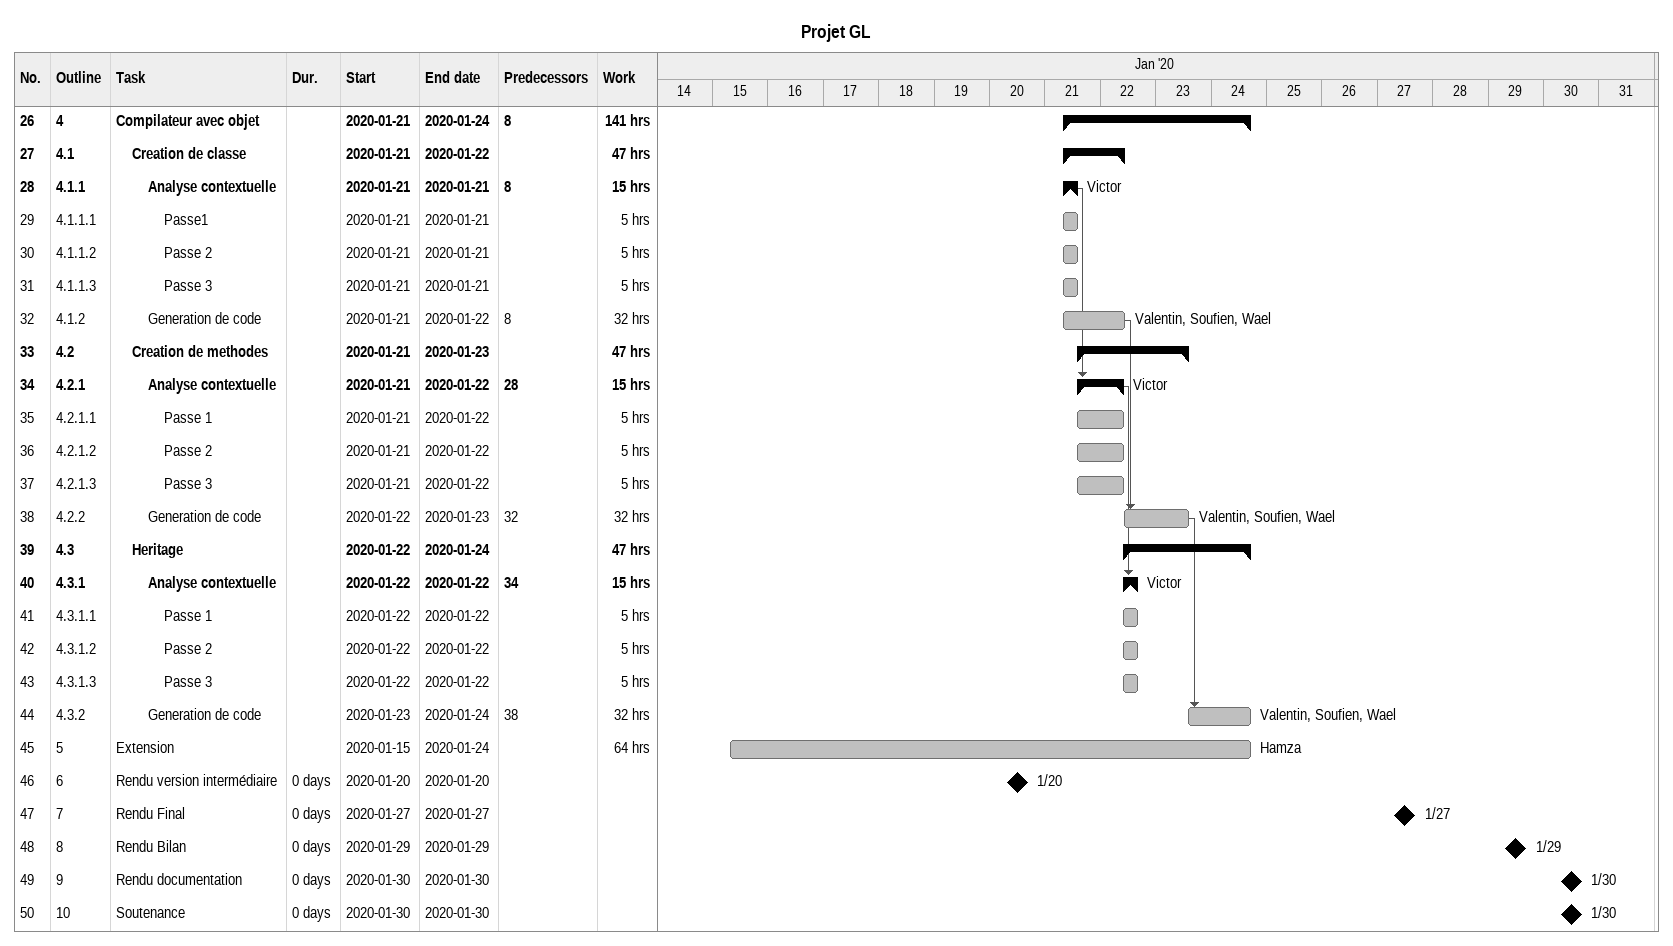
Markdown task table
Projet GL

| ID | WBS | Task | Duration | Start | Finish | Predecessors | Resources | Work (h) |
|---|---|---|---|---|---|---|---|---|
| 26 | 4 | **Compilateur avec objet** |  | 2020-01-21 | 2020-01-24 | 8 |  | 141 |
| 27 | 4.1 | **Creation de classe** |  | 2020-01-21 | 2020-01-22 |  |  | 47 |
| 28 | 4.1.1 | **Analyse contextuelle** |  | 2020-01-21 | 2020-01-21 | 8 | Victor | 15 |
| 29 | 4.1.1.1 | Passe1 |  | 2020-01-21 | 2020-01-21 |  |  | 5 |
| 30 | 4.1.1.2 | Passe 2 |  | 2020-01-21 | 2020-01-21 |  |  | 5 |
| 31 | 4.1.1.3 | Passe 3 |  | 2020-01-21 | 2020-01-21 |  |  | 5 |
| 32 | 4.1.2 | Generation de code |  | 2020-01-21 | 2020-01-22 | 8 | Valentin, Soufien, Wael | 32 |
| 33 | 4.2 | **Creation de methodes** |  | 2020-01-21 | 2020-01-23 |  |  | 47 |
| 34 | 4.2.1 | **Analyse contextuelle** |  | 2020-01-21 | 2020-01-22 | 28 | Victor | 15 |
| 35 | 4.2.1.1 | Passe 1 |  | 2020-01-21 | 2020-01-22 |  |  | 5 |
| 36 | 4.2.1.2 | Passe 2 |  | 2020-01-21 | 2020-01-22 |  |  | 5 |
| 37 | 4.2.1.3 | Passe 3 |  | 2020-01-21 | 2020-01-22 |  |  | 5 |
| 38 | 4.2.2 | Generation de code |  | 2020-01-22 | 2020-01-23 | 32 | Valentin, Soufien, Wael | 32 |
| 39 | 4.3 | **Heritage** |  | 2020-01-22 | 2020-01-24 |  |  | 47 |
| 40 | 4.3.1 | **Analyse contextuelle** |  | 2020-01-22 | 2020-01-22 | 34 | Victor | 15 |
| 41 | 4.3.1.1 | Passe 1 |  | 2020-01-22 | 2020-01-22 |  |  | 5 |
| 42 | 4.3.1.2 | Passe 2 |  | 2020-01-22 | 2020-01-22 |  |  | 5 |
| 43 | 4.3.1.3 | Passe 3 |  | 2020-01-22 | 2020-01-22 |  |  | 5 |
| 44 | 4.3.2 | Generation de code |  | 2020-01-23 | 2020-01-24 | 38 | Valentin, Soufien, Wael | 32 |
| 45 | 5 | Extension |  | 2020-01-15 | 2020-01-24 |  | Hamza | 64 |
| 46 | 6 | Rendu version intermédiaire | 0d | 2020-01-20 | 2020-01-20 |  |  |  |
| 47 | 7 | Rendu Final | 0d | 2020-01-27 | 2020-01-27 |  |  |  |
| 48 | 8 | Rendu Bilan | 0d | 2020-01-29 | 2020-01-29 |  |  |  |
| 49 | 9 | Rendu documentation | 0d | 2020-01-30 | 2020-01-30 |  |  |  |
| 50 | 10 | Soutenance | 0d | 2020-01-30 | 2020-01-30 |  |  |  |
